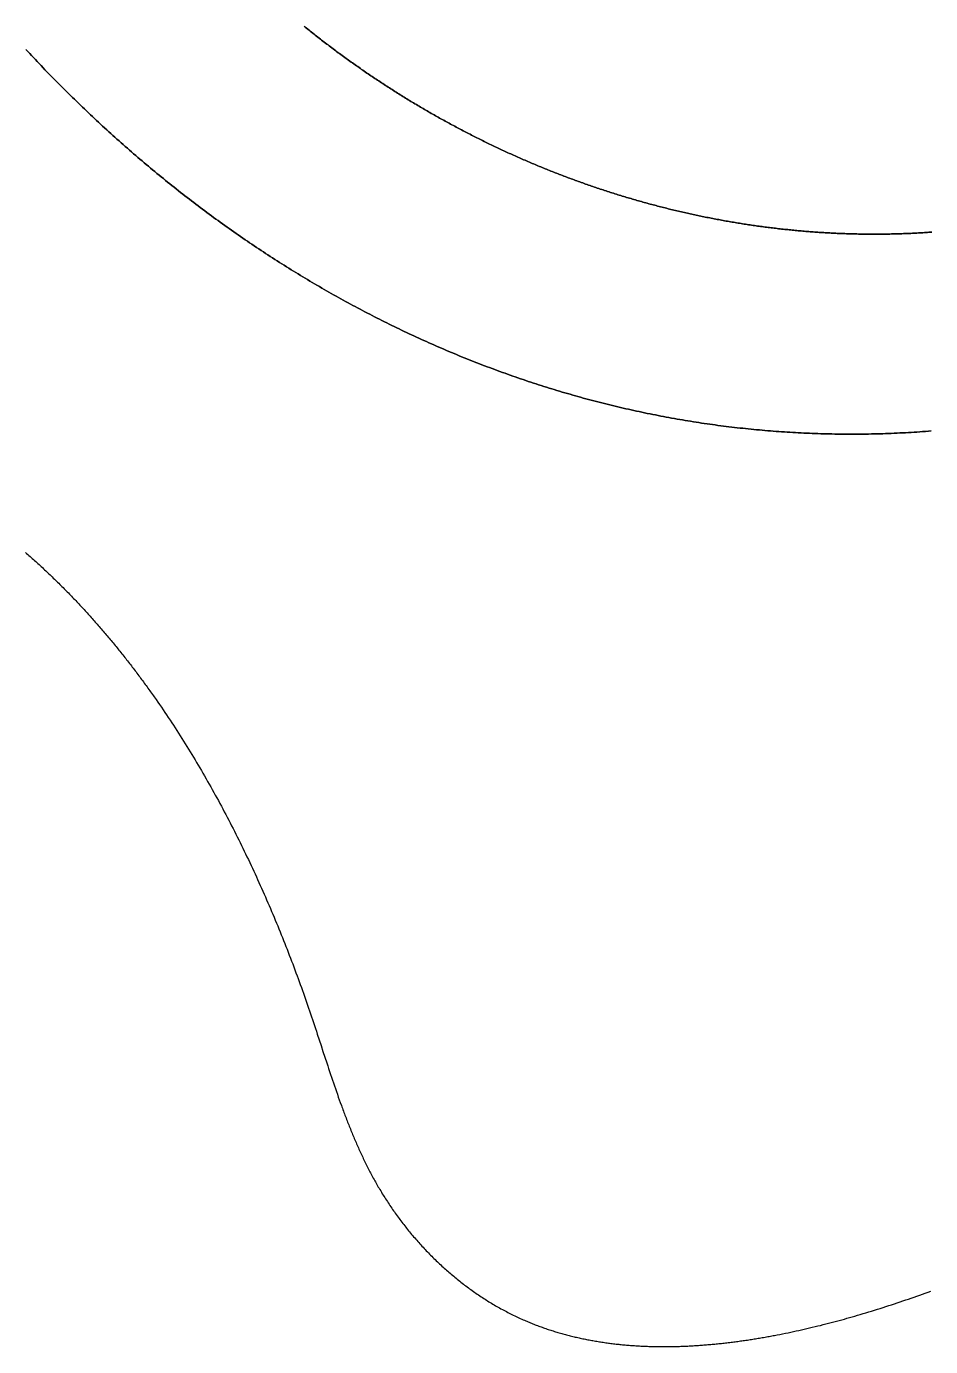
# Model space of a CAD drawing. Header units: millimetres. Extents: x 539514 to 908003, y -69769 to 203909.
# Drawn here: x 649432 to 676249, y -64646 to -25466 of the extents above; entities that cross this region are included whole.
import ezdxf

# ---------------------------------------------------------------- set-up
doc = ezdxf.new("R2010")
doc.units = ezdxf.units.MM
doc.layers.add('CLOSED_AREAS', color=7, linetype='Continuous')

msp = doc.modelspace()

# ---------------------------------------------------------------- linework, layer by layer
at = {"layer": 'CLOSED_AREAS'}
for points in [[(676287.917, -31570.715), (676243.566, -31573.839), (676199.208, -31576.881), (676154.843, -31579.84), (676110.469, -31582.716), (676066.089, -31585.509), (676021.7, -31588.22), (675977.305, -31590.848), (675932.902, -31593.394), (675888.492, -31595.857), (675844.076, -31598.238), (675799.652, -31600.537), (675755.222, -31602.753), (675710.785, -31604.886), (675666.342, -31606.938), (675621.892, -31608.907), (675577.436, -31610.793), (675532.973, -31612.598), (675488.505, -31614.32), (675444.031, -31615.96), (675399.551, -31617.518), (675355.065, -31618.994), (675310.574, -31620.388), (675266.077, -31621.7), (675221.574, -31622.929), (675177.067, -31624.077), (675132.554, -31625.143), (675088.036, -31626.127), (675043.514, -31627.029), (674998.986, -31627.849), (674954.454, -31628.587), (674909.917, -31629.243), (674865.375, -31629.818), (674820.83, -31630.311), (674776.28, -31630.722), (674731.725, -31631.052), (674687.167, -31631.3), (674642.605, -31631.466), (674598.039, -31631.551), (674553.469, -31631.554), (674508.896, -31631.475), (674464.319, -31631.316), (674419.739, -31631.074), (674375.156, -31630.751), (674330.569, -31630.347), (674285.979, -31629.862), (674241.387, -31629.295), (674196.791, -31628.647), (674152.193, -31627.917), (674107.593, -31627.107), (674062.989, -31626.215), (674018.384, -31625.242), (673973.776, -31624.188), (673929.166, -31623.052), (673884.554, -31621.836), (673839.94, -31620.539), (673795.324, -31619.16), (673750.707, -31617.701), (673706.088, -31616.16), (673661.467, -31614.539), (673616.845, -31612.837), (673572.222, -31611.054), (673527.598, -31609.19), (673482.973, -31607.245), (673438.346, -31605.22), (673393.719, -31603.113), (673349.092, -31600.926), (673304.463, -31598.659), (673259.834, -31596.311), (673215.205, -31593.882), (673170.576, -31591.372), (673125.946, -31588.782), (673081.317, -31586.112), (673036.687, -31583.361), (672992.058, -31580.529), (672947.429, -31577.617), (672902.8, -31574.625), (672858.172, -31571.552), (672813.545, -31568.399), (672768.918, -31565.166), (672724.292, -31561.853), (672679.667, -31558.459), (672635.043, -31554.985), (672590.421, -31551.431), (672545.8, -31547.796), (672501.18, -31544.082), (672456.562, -31540.287), (672411.945, -31536.413), (672367.33, -31532.458), (672322.717, -31528.424), (672278.106, -31524.309), (672233.497, -31520.115), (672188.89, -31515.84), (672144.286, -31511.486), (672099.684, -31507.052), (672055.084, -31502.538), (672010.488, -31497.945), (671965.894, -31493.271), (671921.302, -31488.518), (671876.714, -31483.685), (671832.129, -31478.773), (671787.547, -31473.781), (671742.969, -31468.709), (671698.394, -31463.558), (671653.822, -31458.328), (671609.254, -31453.018), (671564.69, -31447.628), (671520.13, -31442.159), (671475.573, -31436.611), (671431.021, -31430.983), (671386.473, -31425.276), (671341.93, -31419.489), (671297.39, -31413.624), (671252.856, -31407.679), (671208.326, -31401.655), (671163.8, -31395.551), (671119.28, -31389.369), (671074.765, -31383.107), (671030.254, -31376.767), (670985.749, -31370.347), (670941.25, -31363.848), (670896.755, -31357.271), (670852.267, -31350.614), (670807.784, -31343.878), (670763.306, -31337.064), (670718.835, -31330.171), (670674.37, -31323.198), (670629.91, -31316.147), (670585.457, -31309.018), (670541.011, -31301.809), (670496.57, -31294.522), (670452.137, -31287.156), (670407.71, -31279.712), (670363.289, -31272.189), (670318.876, -31264.587), (670274.47, -31256.907), (670230.071, -31249.148), (670185.679, -31241.311), (670141.294, -31233.395), (670096.917, -31225.401), (670052.547, -31217.328), (670008.185, -31209.177), (669963.831, -31200.948), (669919.485, -31192.641), (669875.146, -31184.255), (669830.816, -31175.791), (669786.494, -31167.249), (669742.181, -31158.628), (669697.875, -31149.93), (669653.579, -31141.153), (669609.291, -31132.298), (669565.012, -31123.366), (669520.742, -31114.355), (669476.48, -31105.266), (669432.228, -31096.099), (669387.986, -31086.855), (669343.752, -31077.532), (669299.528, -31068.132), (669255.314, -31058.653), (669211.109, -31049.097), (669166.914, -31039.464), (669122.729, -31029.752), (669078.554, -31019.963), (669034.389, -31010.096), (668990.234, -31000.151), (668946.09, -30990.129), (668901.956, -30980.029), (668857.833, -30969.852), (668813.72, -30959.597), (668769.619, -30949.265), (668725.528, -30938.855), (668681.448, -30928.368), (668637.379, -30917.803), (668593.322, -30907.161), (668549.276, -30896.442), (668505.241, -30885.645), (668461.218, -30874.771), (668417.207, -30863.82), (668373.207, -30852.792), (668329.22, -30841.687), (668285.244, -30830.504), (668241.281, -30819.244), (668197.329, -30807.907), (668153.391, -30796.494), (668109.464, -30785.003), (668065.55, -30773.435), (668021.649, -30761.79), (667977.761, -30750.068), (667933.886, -30738.27), (667890.023, -30726.394), (667846.174, -30714.442), (667802.338, -30702.413), (667758.516, -30690.307), (667714.707, -30678.124), (667670.911, -30665.865), (667627.13, -30653.529), (667583.362, -30641.116), (667539.608, -30628.627), (667495.868, -30616.061), (667452.142, -30603.419), (667408.43, -30590.7), (667364.733, -30577.904), (667321.05, -30565.032), (667277.382, -30552.084), (667233.729, -30539.06), (667190.09, -30525.959), (667146.466, -30512.781), (667102.858, -30499.527), (667059.264, -30486.198), (667015.686, -30472.791), (666972.123, -30459.309), (666928.576, -30445.751), (666885.044, -30432.116), (666841.528, -30418.405), (666798.028, -30404.618), (666754.544, -30390.755), (666711.076, -30376.816), (666667.624, -30362.801), (666624.188, -30348.711), (666580.768, -30334.544), (666537.365, -30320.301), (666493.979, -30305.982), (666450.61, -30291.588), (666407.257, -30277.118), (666363.921, -30262.572), (666320.602, -30247.95), (666277.301, -30233.253), (666234.016, -30218.48), (666190.749, -30203.631), (666147.5, -30188.707), (666104.268, -30173.707), (666061.054, -30158.631), (666017.858, -30143.481), (665974.679, -30128.254), (665931.519, -30112.952), (665888.377, -30097.575), (665845.253, -30082.122), (665802.148, -30066.594), (665759.061, -30050.991), (665715.993, -30035.312), (665672.943, -30019.558), (665629.912, -30003.729), (665586.901, -29987.824), (665543.908, -29971.845), (665500.934, -29955.79), (665457.98, -29939.66), (665415.045, -29923.455), (665372.13, -29907.175), (665329.234, -29890.82), (665286.358, -29874.39), (665243.502, -29857.886), (665200.666, -29841.306), (665157.85, -29824.651), (665115.054, -29807.921), (665072.278, -29791.117), (665029.523, -29774.238), (664986.788, -29757.284), (664944.074, -29740.255), (664901.38, -29723.152), (664858.708, -29705.974), (664816.056, -29688.721), (664773.426, -29671.394), (664730.816, -29653.992), (664688.228, -29636.515), (664645.662, -29618.964), (664603.117, -29601.339), (664560.593, -29583.639), (664518.091, -29565.864), (664475.611, -29548.016), (664433.154, -29530.093), (664390.718, -29512.095), (664348.304, -29494.023), (664305.913, -29475.877), (664263.544, -29457.657), (664221.197, -29439.363), (664178.874, -29420.994), (664136.572, -29402.551), (664094.294, -29384.035), (664052.039, -29365.444), (664009.807, -29346.779), (663967.598, -29328.04), (663925.412, -29309.227), (663883.25, -29290.34), (663841.111, -29271.379), (663798.996, -29252.344), (663756.905, -29233.236), (663714.838, -29214.053), (663672.794, -29194.797), (663630.775, -29175.467), (663588.78, -29156.063), (663546.809, -29136.586), (663504.862, -29117.035), (663462.94, -29097.41), (663421.043, -29077.712), (663379.171, -29057.94), (663337.323, -29038.094), (663295.5, -29018.175), (663253.703, -28998.183), (663211.93, -28978.117), (663170.183, -28957.977), (663128.461, -28937.765), (663086.765, -28917.479), (663045.095, -28897.119), (663003.45, -28876.686), (662961.831, -28856.18), (662920.239, -28835.601), (662878.672, -28814.949), (662837.131, -28794.223), (662795.617, -28773.424), (662754.129, -28752.553), (662712.668, -28731.608), (662671.233, -28710.59), (662629.826, -28689.499), (662588.445, -28668.335), (662547.091, -28647.098), (662505.764, -28625.788), (662464.464, -28604.405), (662423.192, -28582.95), (662381.947, -28561.421), (662340.73, -28539.82), (662299.54, -28518.146), (662258.378, -28496.399), (662217.244, -28474.58), (662176.138, -28452.688), (662135.06, -28430.723), (662094.01, -28408.686), (662052.989, -28386.576), (662011.996, -28364.393), (661971.032, -28342.138), (661930.096, -28319.811), (661889.189, -28297.411), (661848.311, -28274.939), (661807.462, -28252.394), (661766.642, -28229.777), (661725.851, -28207.087), (661685.09, -28184.326), (661644.358, -28161.492), (661603.655, -28138.586), (661562.982, -28115.607), (661522.339, -28092.557), (661481.726, -28069.434), (661441.143, -28046.239), (661400.59, -28022.972), (661360.068, -27999.633), (661319.575, -27976.222), (661279.113, -27952.739), (661238.682, -27929.184), (661198.281, -27905.557), (661157.911, -27881.859), (661117.572, -27858.088), (661077.264, -27834.246), (661036.987, -27810.332), (660996.742, -27786.346), (660956.527, -27762.288), (660916.344, -27738.159), (660876.193, -27713.957), (660836.073, -27689.685), (660795.986, -27665.34), (660755.93, -27640.925), (660715.906, -27616.437), (660675.914, -27591.878), (660635.954, -27567.248), (660596.027, -27542.546), (660556.132, -27517.773), (660516.27, -27492.928), (660476.441, -27468.012), (660436.644, -27443.024), (660396.88, -27417.966), (660357.149, -27392.836), (660317.452, -27367.635), (660277.787, -27342.362), (660238.156, -27317.019), (660198.559, -27291.604), (660158.995, -27266.118), (660119.464, -27240.561), (660079.968, -27214.934), (660040.505, -27189.235), (660001.076, -27163.465), (659961.682, -27137.624), (659922.322, -27111.712), (659882.996, -27085.729), (659843.704, -27059.676), (659804.448, -27033.552), (659765.225, -27007.356), (659726.038, -26981.09), (659686.886, -26954.754), (659647.768, -26928.346), (659608.686, -26901.868), (659569.639, -26875.32), (659530.627, -26848.701), (659491.651, -26822.011), (659452.711, -26795.25), (659413.806, -26768.419), (659374.937, -26741.518), (659336.104, -26714.546), (659297.306, -26687.504), (659258.545, -26660.391), (659219.821, -26633.208), (659181.132, -26605.955), (659142.48, -26578.631), (659103.865, -26551.237), (659065.287, -26523.773), (659026.745, -26496.239), (658988.24, -26468.635), (658949.772, -26440.96), (658911.341, -26413.215), (658872.948, -26385.4), (658834.592, -26357.516), (658796.273, -26329.561), (658757.992, -26301.536), (658719.749, -26273.441), (658681.544, -26245.276), (658643.376, -26217.042), (658605.247, -26188.737), (658567.155, -26160.363), (658529.102, -26131.919), (658491.088, -26103.405), (658453.112, -26074.822), (658415.174, -26046.168), (658377.275, -26017.445), (658339.415, -25988.653), (658301.594, -25959.791), (658263.812, -25930.859), (658226.069, -25901.857), (658188.365, -25872.787), (658150.701, -25843.646), (658113.076, -25814.437), (658075.491, -25785.157), (658037.946, -25755.809), (658000.44, -25726.391), (657962.974, -25696.904), (657925.549, -25667.347), (657888.163, -25637.721), (657850.818, -25608.026), (657813.513, -25578.262), (657776.249, -25548.429), (657739.025, -25518.526), (657701.842, -25488.554), (657664.7, -25458.514)], [(657664.7, -25458.514), (657701.842, -25488.554), (657739.025, -25518.526), (657776.249, -25548.429), (657813.513, -25578.262), (657850.818, -25608.026), (657888.163, -25637.721), (657925.549, -25667.347), (657962.974, -25696.904), (658000.44, -25726.391), (658037.946, -25755.809), (658075.491, -25785.157), (658113.076, -25814.437), (658150.701, -25843.646), (658188.365, -25872.787), (658226.069, -25901.857), (658263.812, -25930.859), (658301.594, -25959.791), (658339.415, -25988.653), (658377.275, -26017.445), (658415.174, -26046.168), (658453.112, -26074.822), (658491.088, -26103.405), (658529.102, -26131.919), (658567.155, -26160.363), (658605.247, -26188.737), (658643.376, -26217.042), (658681.544, -26245.276), (658719.749, -26273.441), (658757.992, -26301.536), (658796.273, -26329.561), (658834.592, -26357.516), (658872.948, -26385.4), (658911.341, -26413.215), (658949.772, -26440.96), (658988.24, -26468.635), (659026.745, -26496.239), (659065.287, -26523.773), (659103.865, -26551.237), (659142.48, -26578.631), (659181.132, -26605.955), (659219.821, -26633.208), (659258.545, -26660.391), (659297.306, -26687.504), (659336.104, -26714.546), (659374.937, -26741.518), (659413.806, -26768.419), (659452.711, -26795.25), (659491.651, -26822.011), (659530.627, -26848.701), (659569.639, -26875.32), (659608.686, -26901.868), (659647.768, -26928.346), (659686.886, -26954.754), (659726.038, -26981.09), (659765.225, -27007.356), (659804.448, -27033.552), (659843.704, -27059.676), (659882.996, -27085.729), (659922.322, -27111.712), (659961.682, -27137.624), (660001.076, -27163.465), (660040.505, -27189.235), (660079.968, -27214.934), (660119.464, -27240.561), (660158.995, -27266.118), (660198.559, -27291.604), (660238.156, -27317.019), (660277.787, -27342.362), (660317.452, -27367.635), (660357.149, -27392.836), (660396.88, -27417.966), (660436.644, -27443.024), (660476.441, -27468.012), (660516.27, -27492.928), (660556.132, -27517.773), (660596.027, -27542.546), (660635.954, -27567.248), (660675.914, -27591.878), (660715.906, -27616.437), (660755.93, -27640.925), (660795.986, -27665.34), (660836.073, -27689.685), (660876.193, -27713.957), (660916.344, -27738.159), (660956.527, -27762.288), (660996.742, -27786.346), (661036.987, -27810.332), (661077.264, -27834.246), (661117.572, -27858.088), (661157.911, -27881.859), (661198.281, -27905.557), (661238.682, -27929.184), (661279.113, -27952.739), (661319.575, -27976.222), (661360.068, -27999.633), (661400.59, -28022.972), (661441.143, -28046.239), (661481.726, -28069.434), (661522.339, -28092.557), (661562.982, -28115.607), (661603.655, -28138.586), (661644.358, -28161.492), (661685.09, -28184.326), (661725.851, -28207.087), (661766.642, -28229.777), (661807.462, -28252.394), (661848.311, -28274.939), (661889.189, -28297.411), (661930.096, -28319.811), (661971.032, -28342.138), (662011.996, -28364.393), (662052.989, -28386.576), (662094.01, -28408.686), (662135.06, -28430.723), (662176.138, -28452.688), (662217.244, -28474.58), (662258.378, -28496.399), (662299.54, -28518.146), (662340.73, -28539.82), (662381.947, -28561.421), (662423.192, -28582.95), (662464.464, -28604.405), (662505.764, -28625.788), (662547.091, -28647.098), (662588.445, -28668.335), (662629.826, -28689.499), (662671.233, -28710.59), (662712.668, -28731.608), (662754.129, -28752.553), (662795.617, -28773.424), (662837.131, -28794.223), (662878.672, -28814.949), (662920.239, -28835.601), (662961.831, -28856.18), (663003.45, -28876.686), (663045.095, -28897.119), (663086.765, -28917.479), (663128.461, -28937.765), (663170.183, -28957.977), (663211.93, -28978.117), (663253.703, -28998.183), (663295.5, -29018.175), (663337.323, -29038.094), (663379.171, -29057.94), (663421.043, -29077.712), (663462.94, -29097.41), (663504.862, -29117.035), (663546.809, -29136.586), (663588.78, -29156.063), (663630.775, -29175.467), (663672.794, -29194.797), (663714.838, -29214.053), (663756.905, -29233.236), (663798.996, -29252.344), (663841.111, -29271.379), (663883.25, -29290.34), (663925.412, -29309.227), (663967.598, -29328.04), (664009.807, -29346.779), (664052.039, -29365.444), (664094.294, -29384.035), (664136.572, -29402.551), (664178.874, -29420.994), (664221.197, -29439.363), (664263.544, -29457.657), (664305.913, -29475.877), (664348.304, -29494.023), (664390.718, -29512.095), (664433.154, -29530.093), (664475.611, -29548.016), (664518.091, -29565.864), (664560.593, -29583.639), (664603.117, -29601.339), (664645.662, -29618.964), (664688.228, -29636.515), (664730.816, -29653.992), (664773.426, -29671.394), (664816.056, -29688.721), (664858.708, -29705.974), (664901.38, -29723.152), (664944.074, -29740.255), (664986.788, -29757.284), (665029.523, -29774.238), (665072.278, -29791.117), (665115.054, -29807.921), (665157.85, -29824.651), (665200.666, -29841.306), (665243.502, -29857.886), (665286.358, -29874.39), (665329.234, -29890.82), (665372.13, -29907.175), (665415.045, -29923.455), (665457.98, -29939.66), (665500.934, -29955.79), (665543.908, -29971.845), (665586.901, -29987.824), (665629.912, -30003.729), (665672.943, -30019.558), (665715.993, -30035.312), (665759.061, -30050.991), (665802.148, -30066.594), (665845.253, -30082.122), (665888.377, -30097.575), (665931.519, -30112.952), (665974.679, -30128.254), (666017.858, -30143.481), (666061.054, -30158.631), (666104.268, -30173.707), (666147.5, -30188.707), (666190.749, -30203.631), (666234.016, -30218.48), (666277.301, -30233.253), (666320.602, -30247.95), (666363.921, -30262.572), (666407.257, -30277.118), (666450.61, -30291.588), (666493.979, -30305.982), (666537.365, -30320.301), (666580.768, -30334.544), (666624.188, -30348.711), (666667.624, -30362.801), (666711.076, -30376.816), (666754.544, -30390.755), (666798.028, -30404.618), (666841.528, -30418.405), (666885.044, -30432.116), (666928.576, -30445.751), (666972.123, -30459.309), (667015.686, -30472.791), (667059.264, -30486.198), (667102.858, -30499.527), (667146.466, -30512.781), (667190.09, -30525.959), (667233.729, -30539.06), (667277.382, -30552.084), (667321.05, -30565.032), (667364.733, -30577.904), (667408.43, -30590.7), (667452.142, -30603.419), (667495.868, -30616.061), (667539.608, -30628.627), (667583.362, -30641.116), (667627.13, -30653.529), (667670.911, -30665.865), (667714.707, -30678.124), (667758.516, -30690.307), (667802.338, -30702.413), (667846.174, -30714.442), (667890.023, -30726.394), (667933.886, -30738.27), (667977.761, -30750.068), (668021.649, -30761.79), (668065.55, -30773.435), (668109.464, -30785.003), (668153.391, -30796.494), (668197.329, -30807.907), (668241.281, -30819.244), (668285.244, -30830.504), (668329.22, -30841.687), (668373.207, -30852.792), (668417.207, -30863.82), (668461.218, -30874.771), (668505.241, -30885.645), (668549.276, -30896.442), (668593.322, -30907.161), (668637.379, -30917.803), (668681.448, -30928.368), (668725.528, -30938.855), (668769.619, -30949.265), (668813.72, -30959.597), (668857.833, -30969.852), (668901.956, -30980.029), (668946.09, -30990.129), (668990.234, -31000.151), (669034.389, -31010.096), (669078.554, -31019.963), (669122.729, -31029.752), (669166.914, -31039.464), (669211.109, -31049.097), (669255.314, -31058.653), (669299.528, -31068.132), (669343.752, -31077.532), (669387.986, -31086.855), (669432.228, -31096.099), (669476.48, -31105.266), (669520.742, -31114.355), (669565.012, -31123.366), (669609.291, -31132.298), (669653.579, -31141.153), (669697.875, -31149.93), (669742.181, -31158.628), (669786.494, -31167.249), (669830.816, -31175.791), (669875.146, -31184.255), (669919.485, -31192.641), (669963.831, -31200.948), (670008.185, -31209.177), (670052.547, -31217.328), (670096.917, -31225.401), (670141.294, -31233.395), (670185.679, -31241.311), (670230.071, -31249.148), (670274.47, -31256.907), (670318.876, -31264.587), (670363.289, -31272.189), (670407.71, -31279.712), (670452.137, -31287.156), (670496.57, -31294.522), (670541.011, -31301.809), (670585.457, -31309.018), (670629.91, -31316.147), (670674.37, -31323.198), (670718.835, -31330.171), (670763.306, -31337.064), (670807.784, -31343.878), (670852.267, -31350.614), (670896.755, -31357.271), (670941.25, -31363.848), (670985.749, -31370.347), (671030.254, -31376.767), (671074.765, -31383.107), (671119.28, -31389.369), (671163.8, -31395.551), (671208.326, -31401.655), (671252.856, -31407.679), (671297.39, -31413.624), (671341.93, -31419.489), (671386.473, -31425.276), (671431.021, -31430.983), (671475.573, -31436.611), (671520.13, -31442.159), (671564.69, -31447.628), (671609.254, -31453.018), (671653.822, -31458.328), (671698.394, -31463.558), (671742.969, -31468.709), (671787.547, -31473.781), (671832.129, -31478.773), (671876.714, -31483.685), (671921.302, -31488.518), (671965.894, -31493.271), (672010.488, -31497.945), (672055.084, -31502.538), (672099.684, -31507.052), (672144.286, -31511.486), (672188.89, -31515.84), (672233.497, -31520.115), (672278.106, -31524.309), (672322.717, -31528.424), (672367.33, -31532.458), (672411.945, -31536.413), (672456.562, -31540.287), (672501.18, -31544.082), (672545.8, -31547.796), (672590.421, -31551.431), (672635.043, -31554.985), (672679.667, -31558.459), (672724.292, -31561.853), (672768.918, -31565.166), (672813.545, -31568.399), (672858.172, -31571.552), (672902.8, -31574.625), (672947.429, -31577.617), (672992.058, -31580.529), (673036.687, -31583.361), (673081.317, -31586.112), (673125.946, -31588.782), (673170.576, -31591.372), (673215.205, -31593.882), (673259.834, -31596.311), (673304.463, -31598.659), (673349.092, -31600.926), (673393.719, -31603.113), (673438.346, -31605.22), (673482.973, -31607.245), (673527.598, -31609.19), (673572.222, -31611.054), (673616.845, -31612.837), (673661.467, -31614.539), (673706.088, -31616.16), (673750.707, -31617.701), (673795.324, -31619.16), (673839.94, -31620.539), (673884.554, -31621.836), (673929.166, -31623.052), (673973.776, -31624.188), (674018.384, -31625.242), (674062.989, -31626.215), (674107.593, -31627.107), (674152.193, -31627.917), (674196.791, -31628.647), (674241.387, -31629.295), (674285.979, -31629.862), (674330.569, -31630.347), (674375.156, -31630.751), (674419.739, -31631.074), (674464.319, -31631.316), (674508.896, -31631.475), (674553.469, -31631.554), (674598.039, -31631.551), (674642.605, -31631.466), (674687.167, -31631.3), (674731.725, -31631.052), (674776.28, -31630.722), (674820.83, -31630.311), (674865.375, -31629.818), (674909.917, -31629.243), (674954.454, -31628.587), (674998.986, -31627.849), (675043.514, -31627.029), (675088.036, -31626.127), (675132.554, -31625.143), (675177.067, -31624.077), (675221.574, -31622.929), (675266.077, -31621.7), (675310.574, -31620.388), (675355.065, -31618.994), (675399.551, -31617.518), (675444.031, -31615.96), (675488.505, -31614.32), (675532.973, -31612.598), (675577.436, -31610.793), (675621.892, -31608.907), (675666.342, -31606.938), (675710.785, -31604.886), (675755.222, -31602.753), (675799.652, -31600.537), (675844.076, -31598.238), (675888.492, -31595.857), (675932.902, -31593.394), (675977.305, -31590.848), (676021.7, -31588.22), (676066.089, -31585.509), (676110.469, -31582.716), (676154.843, -31579.84), (676199.208, -31576.881), (676243.566, -31573.839), (676287.917, -31570.715)], [(649415.789, -26148.033), (649471.923, -26208.791), (649528.176, -26269.425), (649584.547, -26329.937), (649641.037, -26390.325), (649697.645, -26450.589), (649754.37, -26510.729), (649811.214, -26570.745), (649868.175, -26630.636), (649925.253, -26690.402), (649982.449, -26750.043), (650039.761, -26809.557), (650097.19, -26868.946), (650154.735, -26928.208), (650212.396, -26987.343), (650270.174, -27046.352), (650328.067, -27105.233), (650386.075, -27163.986), (650444.199, -27222.611), (650502.438, -27281.107), (650560.792, -27339.475), (650619.26, -27397.714), (650677.843, -27455.823), (650736.54, -27513.803), (650795.351, -27571.652), (650854.276, -27629.371), (650913.314, -27686.959), (650972.465, -27744.416), (651031.73, -27801.742), (651091.107, -27858.936), (651150.597, -27915.998), (651210.199, -27972.927), (651269.914, -28029.724), (651329.74, -28086.388), (651389.679, -28142.918), (651449.728, -28199.314), (651509.889, -28255.576), (651570.161, -28311.704), (651630.544, -28367.697), (651691.038, -28423.555), (651751.642, -28479.278), (651812.356, -28534.865), (651873.18, -28590.315), (651934.114, -28645.63), (651995.157, -28700.807), (652056.31, -28755.848), (652117.571, -28810.751), (652178.942, -28865.516), (652240.421, -28920.143), (652302.009, -28974.632), (652363.704, -29028.982), (652425.508, -29083.193), (652487.419, -29137.264), (652549.438, -29191.196), (652611.565, -29244.987), (652673.798, -29298.638), (652736.138, -29352.149), (652798.585, -29405.518), (652861.138, -29458.746), (652923.797, -29511.832), (652986.562, -29564.776), (653049.433, -29617.578), (653112.41, -29670.237), (653175.492, -29722.753), (653238.679, -29775.125), (653301.97, -29827.354), (653365.367, -29879.438), (653428.868, -29931.378), (653492.473, -29983.174), (653556.181, -30034.824), (653619.994, -30086.329), (653683.91, -30137.688), (653747.93, -30188.901), (653812.052, -30239.967), (653876.278, -30290.887), (653940.606, -30341.66), (654005.036, -30392.285), (654069.569, -30442.763), (654134.203, -30493.092), (654198.94, -30543.273), (654263.777, -30593.306), (654328.716, -30643.189), (654393.757, -30692.923), (654458.898, -30742.507), (654524.139, -30791.941), (654589.481, -30841.224), (654654.924, -30890.357), (654720.466, -30939.339), (654786.108, -30988.169), (654851.849, -31036.847), (654917.69, -31085.374), (654983.63, -31133.748), (655049.669, -31181.969), (655115.806, -31230.037), (655182.042, -31277.952), (655248.376, -31325.713), (655314.807, -31373.32), (655381.337, -31420.773), (655447.964, -31468.071), (655514.689, -31515.213), (655581.51, -31562.201), (655648.429, -31609.032), (655715.444, -31655.708), (655782.555, -31702.227), (655849.763, -31748.589), (655917.066, -31794.794), (655984.465, -31840.842), (656051.96, -31886.732), (656119.55, -31932.464), (656187.236, -31978.038), (656255.016, -32023.452), (656322.89, -32068.708), (656390.86, -32113.804), (656458.923, -32158.741), (656527.08, -32203.517), (656595.331, -32248.134), (656663.676, -32292.589), (656732.113, -32336.883), (656800.644, -32381.016), (656869.268, -32424.987), (656937.985, -32468.796), (657006.793, -32512.443), (657075.694, -32555.927), (657144.687, -32599.247), (657213.772, -32642.405), (657282.948, -32685.398), (657352.216, -32728.228), (657421.575, -32770.893), (657491.024, -32813.394), (657560.564, -32855.729), (657630.195, -32897.899), (657699.915, -32939.903), (657769.726, -32981.741), (657839.627, -33023.413), (657909.617, -33064.918), (657979.696, -33106.256), (658049.864, -33147.426), (658120.121, -33188.429), (658190.467, -33229.264), (658260.902, -33269.93), (658331.424, -33310.427), (658402.035, -33350.756), (658472.733, -33390.915), (658543.519, -33430.904), (658614.392, -33470.723), (658685.352, -33510.372), (658756.399, -33549.85), (658827.532, -33589.157), (658898.752, -33628.293), (658970.059, -33667.257), (659041.451, -33706.049), (659112.929, -33744.668), (659184.492, -33783.115), (659256.141, -33821.388), (659327.875, -33859.488), (659399.694, -33897.415), (659471.597, -33935.167), (659543.585, -33972.745), (659615.657, -34010.148), (659687.813, -34047.376), (659760.053, -34084.429), (659832.376, -34121.306), (659904.782, -34158.007), (659977.272, -34194.532), (660049.845, -34230.88), (660122.5, -34267.05), (660195.237, -34303.044), (660268.057, -34338.859), (660340.959, -34374.497), (660413.942, -34409.956), (660487.007, -34445.236), (660560.154, -34480.338), (660633.381, -34515.26), (660706.69, -34550.002), (660780.078, -34584.564), (660853.548, -34618.946), (660927.097, -34653.147), (661000.727, -34687.167), (661074.436, -34721.005), (661148.225, -34754.662), (661222.093, -34788.137), (661296.041, -34821.429), (661370.067, -34854.539), (661444.172, -34887.465), (661518.355, -34920.208), (661592.616, -34952.768), (661666.955, -34985.143), (661741.373, -35017.334), (661815.867, -35049.34), (661890.439, -35081.161), (661965.088, -35112.797), (662039.814, -35144.247), (662114.617, -35175.511), (662189.496, -35206.589), (662264.451, -35237.479), (662339.482, -35268.183), (662414.589, -35298.7), (662489.772, -35329.028), (662565.03, -35359.169), (662640.362, -35389.121), (662715.77, -35418.884), (662791.253, -35448.459), (662866.81, -35477.844), (662942.441, -35507.039), (663018.146, -35536.044), (663093.924, -35564.859), (663169.777, -35593.483), (663245.702, -35621.916), (663321.701, -35650.158), (663397.773, -35678.208), (663473.917, -35706.066), (663550.134, -35733.731), (663626.423, -35761.204), (663702.784, -35788.484), (663779.216, -35815.57), (663855.721, -35842.462), (663932.296, -35869.161), (664008.943, -35895.665), (664085.66, -35921.975), (664162.448, -35948.089), (664239.307, -35974.008), (664316.236, -35999.731), (664393.234, -36025.258), (664470.303, -36050.589), (664547.441, -36075.723), (664624.648, -36100.66), (664701.925, -36125.4), (664779.27, -36149.941), (664856.684, -36174.285), (664934.167, -36198.431), (665011.717, -36222.377), (665089.336, -36246.125), (665167.023, -36269.673), (665244.776, -36293.022), (665322.598, -36316.17), (665400.486, -36339.118), (665478.441, -36361.866), (665556.463, -36384.412), (665634.552, -36406.757), (665712.706, -36428.9), (665790.927, -36450.842), (665869.213, -36472.58), (665947.565, -36494.116), (666025.982, -36515.449), (666104.464, -36536.579), (666183.012, -36557.505), (666261.623, -36578.227), (666340.3, -36598.744), (666419.04, -36619.057), (666497.845, -36639.165), (666576.713, -36659.067), (666655.645, -36678.764), (666734.64, -36698.254), (666813.698, -36717.538), (666892.819, -36736.616), (666972.003, -36755.486), (667051.249, -36774.149), (667130.557, -36792.604), (667209.928, -36810.852), (667289.36, -36828.891), (667368.854, -36846.721), (667448.409, -36864.342), (667528.025, -36881.753), (667607.702, -36898.955), (667687.44, -36915.947), (667767.238, -36932.729), (667847.096, -36949.3), (667927.014, -36965.66), (668006.993, -36981.808), (668087.03, -36997.745), (668167.127, -37013.469), (668247.283, -37028.982), (668327.498, -37044.281), (668407.772, -37059.368), (668488.104, -37074.241), (668568.494, -37088.9), (668648.943, -37103.346), (668729.449, -37117.577), (668810.012, -37131.593), (668890.633, -37145.394), (668971.311, -37158.98), (669052.046, -37172.35), (669132.838, -37185.504), (669213.686, -37198.442), (669294.59, -37211.163), (669375.55, -37223.667), (669456.566, -37235.954), (669537.638, -37248.023), (669618.765, -37259.873), (669699.947, -37271.506), (669781.184, -37282.92), (669862.475, -37294.114), (669943.821, -37305.09), (670025.222, -37315.845), (670106.676, -37326.381), (670188.184, -37336.696), (670269.745, -37346.791), (670351.36, -37356.664), (670433.028, -37366.316), (670514.749, -37375.747), (670596.523, -37384.955), (670678.349, -37393.941), (670760.227, -37402.704), (670842.157, -37411.244), (670924.139, -37419.561), (671006.173, -37427.654), (671088.258, -37435.523), (671170.394, -37443.168), (671252.581, -37450.588), (671334.818, -37457.783), (671417.106, -37464.753), (671499.445, -37471.497), (671581.833, -37478.014), (671664.271, -37484.306), (671746.759, -37490.371), (671829.296, -37496.208), (671911.882, -37501.819), (671994.516, -37507.202), (672077.2, -37512.356), (672159.932, -37517.282), (672242.712, -37521.98), (672325.541, -37526.448), (672408.417, -37530.688), (672491.34, -37534.697), (672574.311, -37538.476), (672657.329, -37542.026), (672740.394, -37545.344), (672823.506, -37548.431), (672906.664, -37551.287), (672989.868, -37553.911), (673073.119, -37556.303), (673156.415, -37558.463), (673239.757, -37560.39), (673323.144, -37562.085), (673406.576, -37563.545), (673490.053, -37564.772), (673573.574, -37565.765), (673657.141, -37566.524), (673740.751, -37567.048), (673824.405, -37567.337), (673908.103, -37567.39), (673991.845, -37567.208), (674075.63, -37566.79), (674159.458, -37566.135), (674243.329, -37565.244), (674327.243, -37564.116), (674411.199, -37562.75), (674495.198, -37561.147), (674579.238, -37559.305), (674663.321, -37557.225), (674747.444, -37554.907), (674831.61, -37552.349), (674915.816, -37549.553), (675000.063, -37546.516), (675084.351, -37543.239), (675168.679, -37539.723), (675253.048, -37535.965), (675337.456, -37531.966), (675421.904, -37527.726), (675506.392, -37523.244), (675590.92, -37518.521), (675675.486, -37513.555), (675760.091, -37508.346), (675844.735, -37502.894), (675929.417, -37497.199), (676014.138, -37491.26), (676098.897, -37485.077), (676183.693, -37478.649), (676268.527, -37471.977)], [(676268.527, -37471.977), (676183.693, -37478.649), (676098.897, -37485.077), (676014.138, -37491.26), (675929.417, -37497.199), (675844.735, -37502.894), (675760.091, -37508.346), (675675.486, -37513.555), (675590.92, -37518.521), (675506.392, -37523.244), (675421.904, -37527.726), (675337.456, -37531.966), (675253.048, -37535.965), (675168.679, -37539.723), (675084.351, -37543.239), (675000.063, -37546.516), (674915.816, -37549.553), (674831.61, -37552.349), (674747.444, -37554.907), (674663.321, -37557.225), (674579.238, -37559.305), (674495.198, -37561.147), (674411.199, -37562.75), (674327.243, -37564.116), (674243.329, -37565.244), (674159.458, -37566.135), (674075.63, -37566.79), (673991.845, -37567.208), (673908.103, -37567.39), (673824.405, -37567.337), (673740.751, -37567.048), (673657.141, -37566.524), (673573.574, -37565.765), (673490.053, -37564.772), (673406.576, -37563.545), (673323.144, -37562.085), (673239.757, -37560.39), (673156.415, -37558.463), (673073.119, -37556.303), (672989.868, -37553.911), (672906.664, -37551.287), (672823.506, -37548.431), (672740.394, -37545.344), (672657.329, -37542.026), (672574.311, -37538.476), (672491.34, -37534.697), (672408.417, -37530.688), (672325.541, -37526.448), (672242.712, -37521.98), (672159.932, -37517.282), (672077.2, -37512.356), (671994.516, -37507.202), (671911.882, -37501.819), (671829.296, -37496.208), (671746.759, -37490.371), (671664.271, -37484.306), (671581.833, -37478.014), (671499.445, -37471.497), (671417.106, -37464.753), (671334.818, -37457.783), (671252.581, -37450.588), (671170.394, -37443.168), (671088.258, -37435.523), (671006.173, -37427.654), (670924.139, -37419.561), (670842.157, -37411.244), (670760.227, -37402.704), (670678.349, -37393.941), (670596.523, -37384.955), (670514.749, -37375.747), (670433.028, -37366.316), (670351.36, -37356.664), (670269.745, -37346.791), (670188.184, -37336.696), (670106.676, -37326.381), (670025.222, -37315.845), (669943.821, -37305.09), (669862.475, -37294.114), (669781.184, -37282.92), (669699.947, -37271.506), (669618.765, -37259.873), (669537.638, -37248.023), (669456.566, -37235.954), (669375.55, -37223.667), (669294.59, -37211.163), (669213.686, -37198.442), (669132.838, -37185.504), (669052.046, -37172.35), (668971.311, -37158.98), (668890.633, -37145.394), (668810.012, -37131.593), (668729.449, -37117.577), (668648.943, -37103.346), (668568.494, -37088.9), (668488.104, -37074.241), (668407.772, -37059.368), (668327.498, -37044.281), (668247.283, -37028.982), (668167.127, -37013.469), (668087.03, -36997.745), (668006.993, -36981.808), (667927.014, -36965.66), (667847.096, -36949.3), (667767.238, -36932.729), (667687.44, -36915.947), (667607.702, -36898.955), (667528.025, -36881.753), (667448.409, -36864.342), (667368.854, -36846.721), (667289.36, -36828.891), (667209.928, -36810.852), (667130.557, -36792.604), (667051.249, -36774.149), (666972.003, -36755.486), (666892.819, -36736.616), (666813.698, -36717.538), (666734.64, -36698.254), (666655.645, -36678.764), (666576.713, -36659.067), (666497.845, -36639.165), (666419.04, -36619.057), (666340.3, -36598.744), (666261.623, -36578.227), (666183.012, -36557.505), (666104.464, -36536.579), (666025.982, -36515.449), (665947.565, -36494.116), (665869.213, -36472.58), (665790.927, -36450.842), (665712.706, -36428.9), (665634.552, -36406.757), (665556.463, -36384.412), (665478.441, -36361.866), (665400.486, -36339.118), (665322.598, -36316.17), (665244.776, -36293.022), (665167.023, -36269.673), (665089.336, -36246.125), (665011.717, -36222.377), (664934.167, -36198.431), (664856.684, -36174.285), (664779.27, -36149.941), (664701.925, -36125.4), (664624.648, -36100.66), (664547.441, -36075.723), (664470.303, -36050.589), (664393.234, -36025.258), (664316.236, -35999.731), (664239.307, -35974.008), (664162.448, -35948.089), (664085.66, -35921.975), (664008.943, -35895.665), (663932.296, -35869.161), (663855.721, -35842.462), (663779.216, -35815.57), (663702.784, -35788.484), (663626.423, -35761.204), (663550.134, -35733.731), (663473.917, -35706.066), (663397.773, -35678.208), (663321.701, -35650.158), (663245.702, -35621.916), (663169.777, -35593.483), (663093.924, -35564.859), (663018.146, -35536.044), (662942.441, -35507.039), (662866.81, -35477.844), (662791.253, -35448.459), (662715.77, -35418.884), (662640.362, -35389.121), (662565.03, -35359.169), (662489.772, -35329.028), (662414.589, -35298.7), (662339.482, -35268.183), (662264.451, -35237.479), (662189.496, -35206.589), (662114.617, -35175.511), (662039.814, -35144.247), (661965.088, -35112.797), (661890.439, -35081.161), (661815.867, -35049.34), (661741.373, -35017.334), (661666.955, -34985.143), (661592.616, -34952.768), (661518.355, -34920.208), (661444.172, -34887.465), (661370.067, -34854.539), (661296.041, -34821.429), (661222.093, -34788.137), (661148.225, -34754.662), (661074.436, -34721.005), (661000.727, -34687.167), (660927.097, -34653.147), (660853.548, -34618.946), (660780.078, -34584.564), (660706.69, -34550.002), (660633.381, -34515.26), (660560.154, -34480.338), (660487.007, -34445.236), (660413.942, -34409.956), (660340.959, -34374.497), (660268.057, -34338.859), (660195.237, -34303.044), (660122.5, -34267.05), (660049.845, -34230.88), (659977.272, -34194.532), (659904.782, -34158.007), (659832.376, -34121.306), (659760.053, -34084.429), (659687.813, -34047.376), (659615.657, -34010.148), (659543.585, -33972.745), (659471.597, -33935.167), (659399.694, -33897.415), (659327.875, -33859.488), (659256.141, -33821.388), (659184.492, -33783.115), (659112.929, -33744.668), (659041.451, -33706.049), (658970.059, -33667.257), (658898.752, -33628.293), (658827.532, -33589.157), (658756.399, -33549.85), (658685.352, -33510.372), (658614.392, -33470.723), (658543.519, -33430.904), (658472.733, -33390.915), (658402.035, -33350.756), (658331.424, -33310.427), (658260.902, -33269.93), (658190.467, -33229.264), (658120.121, -33188.429), (658049.864, -33147.426), (657979.696, -33106.256), (657909.617, -33064.918), (657839.627, -33023.413), (657769.726, -32981.741), (657699.915, -32939.903), (657630.195, -32897.899), (657560.564, -32855.729), (657491.024, -32813.394), (657421.575, -32770.893), (657352.216, -32728.228), (657282.948, -32685.398), (657213.772, -32642.405), (657144.687, -32599.247), (657075.694, -32555.927), (657006.793, -32512.443), (656937.985, -32468.796), (656869.268, -32424.987), (656800.644, -32381.016), (656732.113, -32336.883), (656663.676, -32292.589), (656595.331, -32248.134), (656527.08, -32203.517), (656458.923, -32158.741), (656390.86, -32113.804), (656322.89, -32068.708), (656255.016, -32023.452), (656187.236, -31978.038), (656119.55, -31932.464), (656051.96, -31886.732), (655984.465, -31840.842), (655917.066, -31794.794), (655849.763, -31748.589), (655782.555, -31702.227), (655715.444, -31655.708), (655648.429, -31609.032), (655581.51, -31562.201), (655514.689, -31515.213), (655447.964, -31468.071), (655381.337, -31420.773), (655314.807, -31373.32), (655248.376, -31325.713), (655182.042, -31277.952), (655115.806, -31230.037), (655049.669, -31181.969), (654983.63, -31133.748), (654917.69, -31085.374), (654851.849, -31036.847), (654786.108, -30988.169), (654720.466, -30939.339), (654654.924, -30890.357), (654589.481, -30841.224), (654524.139, -30791.941), (654458.898, -30742.507), (654393.757, -30692.923), (654328.716, -30643.189), (654263.777, -30593.306), (654198.94, -30543.273), (654134.203, -30493.092), (654069.569, -30442.763), (654005.036, -30392.285), (653940.606, -30341.66), (653876.278, -30290.887), (653812.052, -30239.967), (653747.93, -30188.901), (653683.91, -30137.688), (653619.994, -30086.329), (653556.181, -30034.824), (653492.473, -29983.174), (653428.868, -29931.378), (653365.367, -29879.438), (653301.97, -29827.354), (653238.679, -29775.125), (653175.492, -29722.753), (653112.41, -29670.237), (653049.433, -29617.578), (652986.562, -29564.776), (652923.797, -29511.832), (652861.138, -29458.746), (652798.585, -29405.518), (652736.138, -29352.149), (652673.798, -29298.638), (652611.565, -29244.987), (652549.438, -29191.196), (652487.419, -29137.264), (652425.508, -29083.193), (652363.704, -29028.982), (652302.009, -28974.632), (652240.421, -28920.143), (652178.942, -28865.516), (652117.571, -28810.751), (652056.31, -28755.848), (651995.157, -28700.807), (651934.114, -28645.63), (651873.18, -28590.315), (651812.356, -28534.865), (651751.642, -28479.278), (651691.038, -28423.555), (651630.544, -28367.697), (651570.161, -28311.704), (651509.889, -28255.576), (651449.728, -28199.314), (651389.679, -28142.918), (651329.74, -28086.388), (651269.914, -28029.724), (651210.199, -27972.927), (651150.597, -27915.998), (651091.107, -27858.936), (651031.73, -27801.742), (650972.465, -27744.416), (650913.314, -27686.959), (650854.276, -27629.371), (650795.351, -27571.652), (650736.54, -27513.803), (650677.843, -27455.823), (650619.26, -27397.714), (650560.792, -27339.475), (650502.438, -27281.107), (650444.199, -27222.611), (650386.075, -27163.986), (650328.067, -27105.233), (650270.174, -27046.352), (650212.396, -26987.343), (650154.735, -26928.208), (650097.19, -26868.946), (650039.761, -26809.557), (649982.449, -26750.043), (649925.253, -26690.402), (649868.175, -26630.636), (649811.214, -26570.745), (649754.37, -26510.729), (649697.645, -26450.589), (649641.037, -26390.325), (649584.547, -26329.937), (649528.176, -26269.425), (649471.923, -26208.791), (649415.789, -26148.033)], [(649405.077, -41080.809), (649438.762, -41110.116), (649472.388, -41139.502), (649505.955, -41168.967), (649539.464, -41198.512), (649572.914, -41228.136), (649606.305, -41257.839), (649639.638, -41287.621), (649672.913, -41317.481), (649706.129, -41347.419), (649739.286, -41377.435), (649772.385, -41407.53), (649805.426, -41437.701), (649838.408, -41467.95), (649871.332, -41498.276), (649904.198, -41528.679), (649937.005, -41559.159), (649969.754, -41589.715), (650002.445, -41620.348), (650035.077, -41651.056), (650067.652, -41681.84), (650100.168, -41712.7), (650132.626, -41743.635), (650165.026, -41774.646), (650197.368, -41805.731), (650229.652, -41836.891), (650261.877, -41868.125), (650294.045, -41899.434), (650326.155, -41930.817), (650358.207, -41962.273), (650390.202, -41993.803), (650422.138, -42025.407), (650454.016, -42057.083), (650485.837, -42088.833), (650517.6, -42120.655), (650549.305, -42152.549), (650580.952, -42184.516), (650612.542, -42216.555), (650644.074, -42248.666), (650675.549, -42280.848), (650706.965, -42313.102), (650738.325, -42345.427), (650769.627, -42377.823), (650800.871, -42410.289), (650832.058, -42442.826), (650863.187, -42475.433), (650894.259, -42508.111), (650925.273, -42540.858), (650956.23, -42573.675), (650987.13, -42606.561), (651017.973, -42639.516), (651048.758, -42672.54), (651079.486, -42705.633), (651110.156, -42738.794), (651140.77, -42772.024), (651171.326, -42805.322), (651201.826, -42838.687), (651232.268, -42872.12), (651262.653, -42905.621), (651292.981, -42939.188), (651323.252, -42972.823), (651353.466, -43006.524), (651383.623, -43040.292), (651413.723, -43074.126), (651443.766, -43108.026), (651473.753, -43141.992), (651503.682, -43176.024), (651533.555, -43210.121), (651563.371, -43244.283), (651593.13, -43278.51), (651622.832, -43312.802), (651652.478, -43347.159), (651682.067, -43381.579), (651711.6, -43416.064), (651741.076, -43450.612), (651770.495, -43485.225), (651799.858, -43519.9), (651829.164, -43554.639), (651858.413, -43589.441), (651887.607, -43624.305), (651916.744, -43659.232), (651945.824, -43694.221), (651974.848, -43729.273), (652003.816, -43764.386), (652032.727, -43799.561), (652061.582, -43834.797), (652090.381, -43870.094), (652119.124, -43905.452), (652147.81, -43940.872), (652176.44, -43976.351), (652205.014, -44011.891), (652233.532, -44047.491), (652261.994, -44083.151), (652290.4, -44118.87), (652318.75, -44154.649), (652347.044, -44190.487), (652375.282, -44226.384), (652403.463, -44262.34), (652431.589, -44298.354), (652459.66, -44334.427), (652487.674, -44370.558), (652515.632, -44406.746), (652543.535, -44442.993), (652571.382, -44479.296), (652599.173, -44515.657), (652626.909, -44552.075), (652654.588, -44588.55), (652682.212, -44625.081), (652709.781, -44661.668), (652737.294, -44698.312), (652764.751, -44735.011), (652792.153, -44771.766), (652819.499, -44808.577), (652846.79, -44845.442), (652874.026, -44882.363), (652901.206, -44919.338), (652928.33, -44956.368), (652955.4, -44993.453), (652982.414, -45030.591), (653009.372, -45067.783), (653036.276, -45105.029), (653063.124, -45142.329), (653089.917, -45179.681), (653116.655, -45217.087), (653143.337, -45254.545), (653169.965, -45292.056), (653196.537, -45329.619), (653223.055, -45367.234), (653275.924, -45442.621), (653328.574, -45518.212), (653381.004, -45594.008), (653433.215, -45670.006), (653485.206, -45746.205), (653536.978, -45822.602), (653588.532, -45899.196), (653639.867, -45975.986), (653690.984, -46052.968), (653741.883, -46130.142), (653792.564, -46207.507), (653843.028, -46285.059), (653893.274, -46362.797), (653943.303, -46440.72), (653993.115, -46518.826), (654042.71, -46597.112), (654092.09, -46675.578), (654141.253, -46754.222), (654190.2, -46833.041), (654238.931, -46912.033), (654287.447, -46991.198), (654335.747, -47070.534), (654383.833, -47150.038), (654431.704, -47229.708), (654479.36, -47309.544), (654526.802, -47389.543), (654574.03, -47469.703), (654621.044, -47550.024), (654667.844, -47630.502), (654714.431, -47711.136), (654760.805, -47791.925), (654806.966, -47872.866), (654852.915, -47953.958), (654898.651, -48035.2), (654944.174, -48116.588), (654989.486, -48198.122), (655034.586, -48279.8), (655079.474, -48361.62), (655124.151, -48443.581), (655168.618, -48525.679), (655212.873, -48607.914), (655256.918, -48690.285), (655300.752, -48772.788), (655344.376, -48855.423), (655387.791, -48938.187), (655430.995, -49021.08), (655473.991, -49104.098), (655516.777, -49187.24), (655559.354, -49270.505), (655601.723, -49353.891), (655643.883, -49437.396), (655685.834, -49521.018), (655727.578, -49604.756), (655769.114, -49688.607), (655810.442, -49772.57), (655851.564, -49856.643), (655892.478, -49940.824), (655933.185, -50025.112), (655973.685, -50109.505), (656013.98, -50194.001), (656054.068, -50278.598), (656093.95, -50363.295), (656133.626, -50448.09), (656173.097, -50532.98), (656212.363, -50617.964), (656251.424, -50703.041), (656290.28, -50788.209), (656328.931, -50873.465), (656367.378, -50958.809), (656405.621, -51044.238), (656443.661, -51129.75), (656481.497, -51215.344), (656519.129, -51301.019), (656556.558, -51386.771), (656593.785, -51472.6), (656630.808, -51558.504), (656667.63, -51644.48), (656704.249, -51730.528), (656740.666, -51816.645), (656776.881, -51902.83), (656812.895, -51989.08), (656848.708, -52075.395), (656884.32, -52161.772), (656919.731, -52248.209), (656954.941, -52334.705), (656989.951, -52421.258), (657024.761, -52507.867), (657059.371, -52594.528), (657093.782, -52681.242), (657127.993, -52768.005), (657162.005, -52854.817), (657195.818, -52941.675), (657229.432, -53028.577), (657262.848, -53115.522), (657296.065, -53202.509), (657329.085, -53289.534), (657361.907, -53376.597), (657394.531, -53463.696), (657426.958, -53550.829), (657459.188, -53637.994), (657491.222, -53725.189), (657523.058, -53812.413), (657554.698, -53899.664), (657586.143, -53986.94), (657617.391, -54074.239), (657648.443, -54161.56), (657679.3, -54248.901), (657709.962, -54336.259), (657740.429, -54423.634), (657770.702, -54511.024), (657800.779, -54598.426), (657830.663, -54685.839), (657859.813, -54771.662), (657888.79, -54857.489), (657917.606, -54943.313), (657946.275, -55029.129), (657974.808, -55114.931), (658003.22, -55200.714), (658031.524, -55286.471), (658059.732, -55372.197), (658115.915, -55543.534), (658171.874, -55714.679), (658227.714, -55885.587), (658283.538, -56056.212), (658339.453, -56226.508), (658367.477, -56311.519), (658395.563, -56396.431), (658423.723, -56481.238), (658451.972, -56565.934), (658480.321, -56650.514), (658508.785, -56734.973), (658537.376, -56819.303), (658566.107, -56903.501), (658594.992, -56987.56), (658624.044, -57071.474), (658653.275, -57155.238), (658682.698, -57238.845), (658712.328, -57322.292), (658742.177, -57405.571), (658772.257, -57488.677), (658787.388, -57530.163), (658802.583, -57571.604), (658817.842, -57612.999), (658833.167, -57654.347), (658848.559, -57695.647), (658864.022, -57736.899), (658879.555, -57778.103), (658895.161, -57819.257), (658910.842, -57860.36), (658926.598, -57901.412), (658942.433, -57942.413), (658958.346, -57983.361), (658974.341, -58024.256), (658990.417, -58065.097), (659006.579, -58105.883), (659022.826, -58146.614), (659039.16, -58187.289), (659055.584, -58227.907), (659072.098, -58268.468), (659088.705, -58308.971), (659105.405, -58349.414), (659122.202, -58389.799), (659139.095, -58430.122), (659156.088, -58470.385), (659173.181, -58510.586), (659190.376, -58550.725), (659207.675, -58590.801), (659225.08, -58630.812), (659242.592, -58670.76), (659260.212, -58710.641), (659277.943, -58750.457), (659295.786, -58790.207), (659313.742, -58829.888), (659331.814, -58869.502), (659350.003, -58909.047), (659368.31, -58948.522), (659386.738, -58987.927), (659405.287, -59027.262), (659423.96, -59066.524), (659442.758, -59105.714), (659461.683, -59144.831), (659480.736, -59183.875), (659499.919, -59222.843), (659519.234, -59261.737), (659538.682, -59300.555), (659558.265, -59339.296), (659577.984, -59377.959), (659597.842, -59416.545), (659617.84, -59455.052), (659637.979, -59493.479), (659658.261, -59531.826), (659678.688, -59570.093), (659699.261, -59608.277), (659719.983, -59646.38), (659740.854, -59684.399), (659761.876, -59722.335), (659783.052, -59760.186), (659804.381, -59797.952), (659825.868, -59835.632), (659847.512, -59873.226), (659869.315, -59910.732), (659891.28, -59948.15), (659914.985, -59988.129), (659938.877, -60028.005), (659962.954, -60067.778), (659987.216, -60107.445), (660011.661, -60147.007), (660036.29, -60186.461), (660061.102, -60225.807), (660086.096, -60265.044), (660111.271, -60304.171), (660136.626, -60343.186), (660162.161, -60382.089), (660187.876, -60420.878), (660213.769, -60459.553), (660239.84, -60498.112), (660266.089, -60536.555), (660292.513, -60574.88), (660319.114, -60613.086), (660345.89, -60651.172), (660372.84, -60689.137), (660399.964, -60726.981), (660427.261, -60764.701), (660454.73, -60802.297), (660482.371, -60839.768), (660510.184, -60877.112), (660538.166, -60914.33), (660566.319, -60951.419), (660594.64, -60988.378), (660623.13, -61025.207), (660651.787, -61061.905), (660680.612, -61098.469), (660709.602, -61134.9), (660738.759, -61171.197), (660768.08, -61207.357), (660797.565, -61243.381), (660827.214, -61279.266), (660857.026, -61315.013), (660887.001, -61350.619), (660917.136, -61386.085), (660947.433, -61421.408), (660977.89, -61456.587), (661008.506, -61491.623), (661039.281, -61526.513), (661070.214, -61561.256), (661101.305, -61595.852), (661132.552, -61630.3), (661163.956, -61664.597), (661195.514, -61698.744), (661227.228, -61732.739), (661259.096, -61766.582), (661291.117, -61800.27), (661323.29, -61833.803), (661355.616, -61867.18), (661388.093, -61900.4), (661420.721, -61933.462), (661453.499, -61966.365), (661486.425, -61999.107), (661519.501, -62031.688), (661552.724, -62064.107), (661586.095, -62096.362), (661619.612, -62128.452), (661653.276, -62160.377), (661687.084, -62192.135), (661721.037, -62223.725), (661755.133, -62255.146), (661789.373, -62286.398), (661823.756, -62317.478), (661858.28, -62348.387), (661892.945, -62379.122), (661927.751, -62409.683), (661962.696, -62440.069), (661997.781, -62470.279), (662033.004, -62500.311), (662068.364, -62530.165), (662103.862, -62559.839), (662139.496, -62589.333), (662175.265, -62618.645), (662211.17, -62647.775), (662247.209, -62676.72), (662283.382, -62705.481), (662319.687, -62734.056), (662356.125, -62762.444), (662392.694, -62790.644), (662429.395, -62818.655), (662466.225, -62846.476), (662503.185, -62874.106), (662540.274, -62901.543), (662577.491, -62928.787), (662614.836, -62955.837), (662652.307, -62982.691), (662689.905, -63009.349), (662727.628, -63035.809), (662765.476, -63062.07), (662803.448, -63088.132), (662841.543, -63113.992), (662879.761, -63139.651), (662918.102, -63165.108), (662956.563, -63190.36), (662995.145, -63215.407), (663033.848, -63240.248), (663072.669, -63264.881), (663111.609, -63289.307), (663150.668, -63313.523), (663189.843, -63337.529), (663229.135, -63361.323), (663268.543, -63384.905), (663308.067, -63408.274), (663347.704, -63431.427), (663387.456, -63454.365), (663427.321, -63477.086), (663467.299, -63499.59), (663507.388, -63521.874), (663547.589, -63543.939), (663587.9, -63565.783), (663628.32, -63587.404), (663668.85, -63608.802), (663709.489, -63629.976), (663750.235, -63650.925), (663791.088, -63671.648), (663832.048, -63692.143), (663873.113, -63712.409), (663914.284, -63732.446), (663955.558, -63752.253), (663996.937, -63771.828), (664038.418, -63791.17), (664080.002, -63810.278), (664121.688, -63829.151), (664163.474, -63847.789), (664205.361, -63866.189), (664239.959, -63881.176), (664274.625, -63896.002), (664309.357, -63910.667), (664344.156, -63925.172), (664379.021, -63939.517), (664413.951, -63953.702), (664448.947, -63967.728), (664484.008, -63981.596), (664519.133, -63995.306), (664554.323, -64008.858), (664589.576, -64022.253), (664624.892, -64035.491), (664660.271, -64048.573), (664695.713, -64061.499), (664731.217, -64074.269), (664766.782, -64086.885), (664802.409, -64099.347), (664838.097, -64111.654), (664873.845, -64123.808), (664909.653, -64135.808), (664945.521, -64147.657), (664981.449, -64159.352), (665017.435, -64170.897), (665053.48, -64182.29), (665089.583, -64193.532), (665125.743, -64204.623), (665161.961, -64215.565), (665198.236, -64226.357), (665234.567, -64237.001), (665270.955, -64247.496), (665307.398, -64257.842), (665343.897, -64268.041), (665380.45, -64278.093), (665417.059, -64287.998), (665453.721, -64297.757), (665490.437, -64307.37), (665527.206, -64316.838), (665564.029, -64326.16), (665600.903, -64335.339), (665637.83, -64344.373), (665674.809, -64353.263), (665711.839, -64362.011), (665748.92, -64370.616), (665786.052, -64379.079), (665823.234, -64387.4), (665860.466, -64395.579), (665897.747, -64403.618), (665935.077, -64411.517), (665972.455, -64419.275), (666009.882, -64426.894), (666047.357, -64434.374), (666084.879, -64441.716), (666122.448, -64448.919), (666160.063, -64455.985), (666197.725, -64462.914), (666235.432, -64469.705), (666273.185, -64476.361), (666310.983, -64482.88), (666348.826, -64489.265), (666386.713, -64495.514), (666424.643, -64501.629), (666462.617, -64507.61), (666500.634, -64513.457), (666538.694, -64519.171), (666576.796, -64524.753), (666614.939, -64530.202), (666653.125, -64535.519), (666691.351, -64540.706), (666729.618, -64545.761), (666767.925, -64550.686), (666806.271, -64555.481), (666844.658, -64560.147), (666883.083, -64564.683), (666921.547, -64569.091), (666960.049, -64573.371), (666998.59, -64577.523), (667037.167, -64581.548), (667075.782, -64585.446), (667114.433, -64589.218), (667153.121, -64592.864), (667191.844, -64596.385), (667230.603, -64599.781), (667269.397, -64603.052), (667308.226, -64606.199), (667347.088, -64609.223), (667385.985, -64612.123), (667424.916, -64614.901), (667463.879, -64617.556), (667502.875, -64620.09), (667541.903, -64622.503), (667580.963, -64624.794), (667620.055, -64626.966), (667659.178, -64629.017), (667698.332, -64630.949), (667737.515, -64632.761), (667776.729, -64634.456), (667815.972, -64636.032), (667855.245, -64637.49), (667894.546, -64638.831), (667933.875, -64640.055), (667973.232, -64641.163), (668012.617, -64642.156), (668052.029, -64643.032), (668091.468, -64643.794), (668130.933, -64644.441), (668170.424, -64644.975), (668209.94, -64645.394), (668249.482, -64645.701), (668289.048, -64645.895), (668328.639, -64645.976), (668368.253, -64645.946), (668407.891, -64645.805), (668447.553, -64645.552), (668487.237, -64645.19), (668526.943, -64644.717), (668566.672, -64644.135), (668606.422, -64643.443), (668646.193, -64642.643), (668685.984, -64641.735), (668725.797, -64640.72), (668765.629, -64639.597), (668805.481, -64638.367), (668845.352, -64637.031), (668885.241, -64635.589), (668925.149, -64634.041), (668965.075, -64632.389), (669005.019, -64630.632), (669044.98, -64628.771), (669084.958, -64626.807), (669124.952, -64624.739), (669164.962, -64622.569), (669204.987, -64620.296), (669245.028, -64617.922), (669285.084, -64615.446), (669325.154, -64612.869), (669365.238, -64610.192), (669405.335, -64607.415), (669445.446, -64604.538), (669485.57, -64601.563), (669525.706, -64598.489), (669565.854, -64595.316), (669606.014, -64592.046), (669646.185, -64588.679), (669686.367, -64585.215), (669726.559, -64581.654), (669766.761, -64577.998), (669806.973, -64574.246), (669847.194, -64570.399), (669887.424, -64566.458), (669927.663, -64562.423), (669967.909, -64558.294), (670008.163, -64554.071), (670048.425, -64549.756), (670088.693, -64545.349), (670128.968, -64540.85), (670169.248, -64536.26), (670209.535, -64531.579), (670249.826, -64526.807), (670290.123, -64521.946), (670330.424, -64516.995), (670370.729, -64511.954), (670411.038, -64506.826), (670451.35, -64501.609), (670491.665, -64496.304), (670531.982, -64490.912), (670572.302, -64485.433), (670612.623, -64479.868), (670652.945, -64474.217), (670693.269, -64468.48), (670733.593, -64462.659), (670773.916, -64456.753), (670814.24, -64450.763), (670854.563, -64444.689), (670894.885, -64438.532), (670935.205, -64432.293), (670975.524, -64425.971), (671015.84, -64419.567), (671056.154, -64413.082), (671096.464, -64406.516), (671136.771, -64399.87), (671177.074, -64393.143), (671217.373, -64386.337), (671257.667, -64379.452), (671297.956, -64372.488), (671338.24, -64365.447), (671378.517, -64358.327), (671418.789, -64351.13), (671459.054, -64343.856), (671499.312, -64336.506), (671539.562, -64329.08), (671579.804, -64321.579), (671620.039, -64314.003), (671700.481, -64298.627), (671780.885, -64282.956), (671861.249, -64266.994), (671941.568, -64250.745), (672021.84, -64234.213), (672102.061, -64217.4), (672182.229, -64200.311), (672262.34, -64182.95), (672342.391, -64165.319), (672422.379, -64147.422), (672502.301, -64129.264), (672582.153, -64110.848), (672661.932, -64092.176), (672741.635, -64073.254), (672821.26, -64054.085), (672900.801, -64034.672), (672980.258, -64015.018), (673059.626, -63995.129), (673138.902, -63975.006), (673218.083, -63954.654), (673297.166, -63934.077), (673376.147, -63913.278), (673455.025, -63892.26), (673533.794, -63871.028), (673612.452, -63849.585), (673690.997, -63827.934), (673769.424, -63806.08), (673847.731, -63784.025), (673925.914, -63761.774), (674003.97, -63739.33), (674081.897, -63716.697), (674159.69, -63693.879), (674245.366, -63668.49), (674330.878, -63642.881), (674416.226, -63617.055), (674501.412, -63591.012), (674586.437, -63564.755), (674671.303, -63538.286), (674756.01, -63511.605), (674840.561, -63484.716), (674924.956, -63457.619), (675009.196, -63430.316), (675093.284, -63402.81), (675177.219, -63375.102), (675261.005, -63347.194), (675344.641, -63319.087), (675428.129, -63290.783), (675511.47, -63262.285), (675594.666, -63233.594), (675677.719, -63204.711), (675760.628, -63175.639), (675843.396, -63146.379), (675926.024, -63116.933), (676008.512, -63087.303), (676090.864, -63057.491), (676173.078, -63027.498), (676255.158, -62997.326)]]:
    msp.add_lwpolyline(points, dxfattribs=at)

doc.saveas('drawing.dxf')
